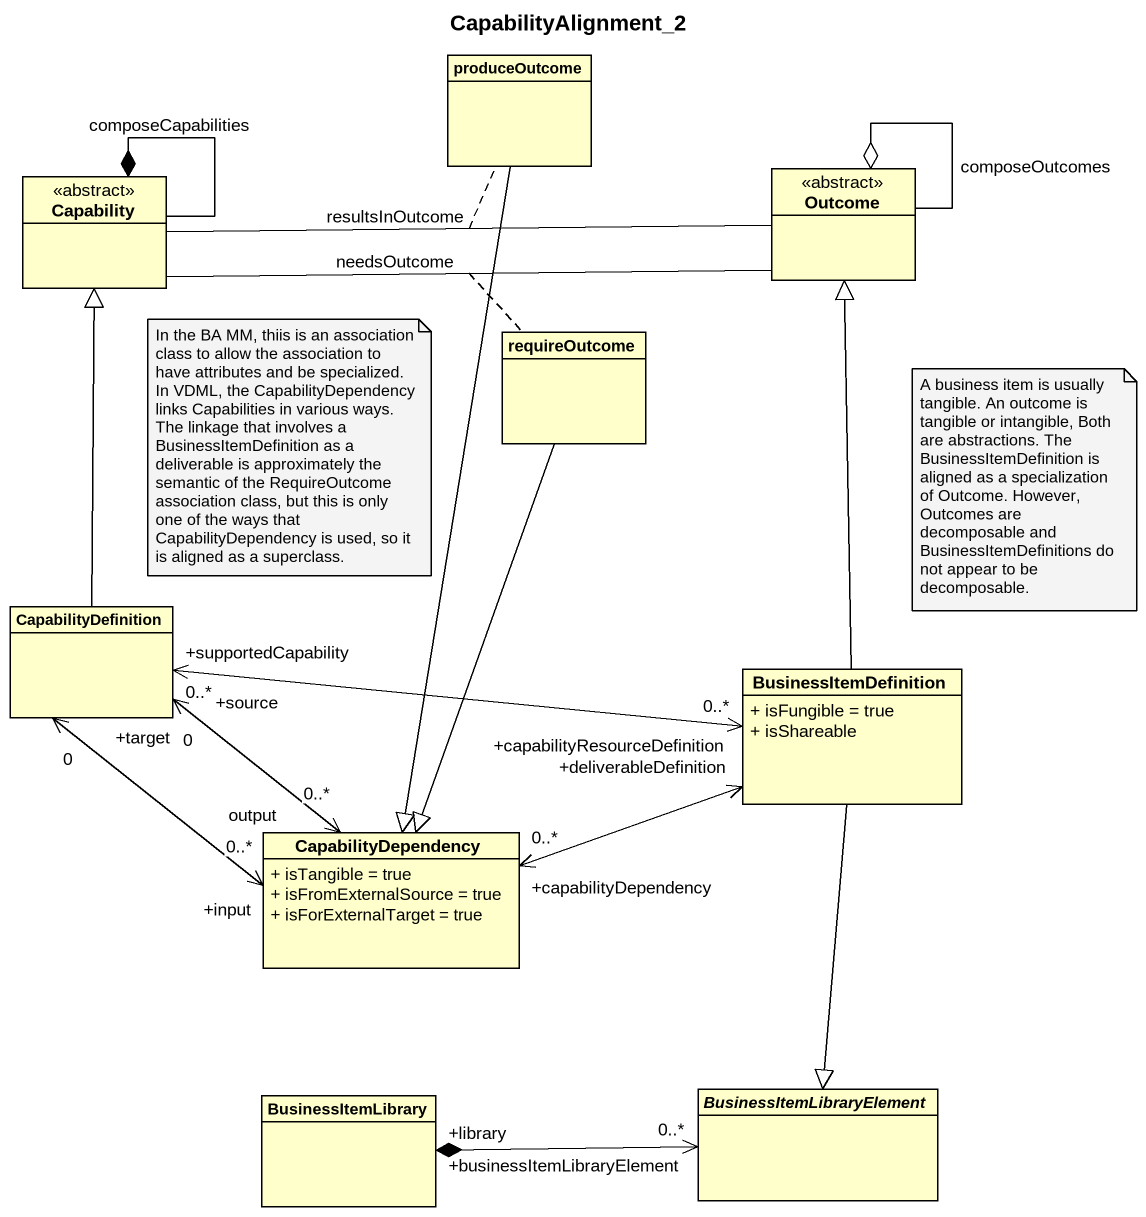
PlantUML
@startuml
title CapabilityAlignment_2
hide circle
hide empty members
skinparam classAttributeIconSize 0
class produceOutcome
class Capability <<abstract>>
class Outcome <<abstract>>
class requireOutcome
class CapabilityDefinition
class BusinessItemDefinition {
  + isFungible = true
  + isShareable
}
class CapabilityDependency {
  + isTangible = true
  + isFromExternalSource = true
  + isForExternalTarget = true
}
class BusinessItemLibrary
abstract class BusinessItemLibraryElement
produceOutcome --|> CapabilityDependency
Capability --* Capability : composeCapabilities
Capability -right- Outcome : resultsInOutcome
(Capability, Outcome) .. produceOutcome
Capability -right- Outcome : needsOutcome
(Capability, Outcome) .. requireOutcome
Outcome --o Outcome : composeOutcomes
requireOutcome --|> CapabilityDependency
CapabilityDefinition -up-|> Capability
CapabilityDefinition "+supportedCapability\n0..*" <-right-> "+capabilityResourceDefinition\n0..*" BusinessItemDefinition
CapabilityDefinition "+source\n0" <--> "output\n0..*" CapabilityDependency
CapabilityDefinition "+target\n0" <--> "+input\n0..*" CapabilityDependency
BusinessItemDefinition -up-|> Outcome
BusinessItemDefinition --|> BusinessItemLibraryElement
CapabilityDependency "+capabilityDependency\n0..*" <-right-> "+deliverableDefinition" BusinessItemDefinition
BusinessItemLibrary "+library" *-right-> "+businessItemLibraryElement\n0..*" BusinessItemLibraryElement
note as N1
  In the BA MM, thiis is an association class to allow the association to have attributes and be specialized. In VDML, the CapabilityDependency links Capabilities in various ways. The linkage that involves a BusinessItemDefinition as a deliverable is approximately the semantic of the RequireOutcome association class, but this is only one of the ways that CapabilityDependency is used, so it is aligned as a superclass.
end note
note as N2
  A business item is usually tangible. An outcome is tangible or intangible, Both are abstractions. The BusinessItemDefinition is aligned as a specialization of Outcome. However, Outcomes are decomposable and BusinessItemDefinitions do not appear to be decomposable.
end note
@enduml
